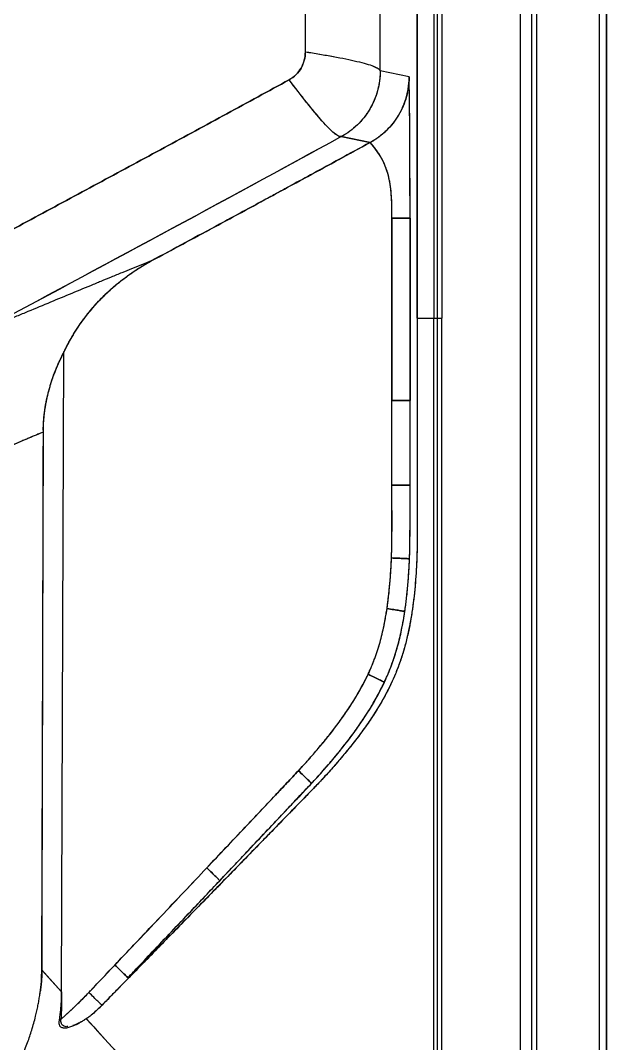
# Model space of a CAD drawing. Extents: x 956 to 1028, y 499 to 635.
# Drawn here: x 1020.4 to 1028.22, y 531.48 to 545.14 of the extents above; entities that cross this region are included whole.
import ezdxf

# ---------------------------------------------------------------- set-up
doc = ezdxf.new("R2010")
doc.units = 0
doc.header["$MEASUREMENT"] = 0
doc.layers.add('1', color=4, linetype='Continuous')

# ---------------------------------------------------------------- blocks, each defined once
blk = doc.blocks.new('2026 SX')
at = {"layer": '1', "color": 3}
for p, q in [((72.324, 5.922), (72.324, 71.442)), ((72.324, 71.442), (72.324, 5.922)), ((71.176, 11.729), (71.176, 65.635)), ((71.324, 65.635), (71.324, 11.729)), ((71.396, 11.729), (71.396, 65.635)), ((72.232, 11.729), (72.232, 65.635)), ((72.232, 11.729), (72.232, 65.635)), ((70.019, 48.43), (70.019, 28.934)), ((70.07, 28.934), (70.07, 48.43)), ((70.126, 48.43), (70.126, 28.934)), ((68.304, 32.491), (68.304, 44.873)), ((68.304, 32.491), (68.304, 44.873)), ((69.303, 32.235), (69.303, 38.682)), ((69.798, 38.682), (69.798, 28.934)), ((69.689, 32.156), (69.303, 32.235)), ((69.689, 32.156), (69.303, 32.235)), ((69.168, 31.279), (68.784, 31.358)), ((68.784, 31.358), (69.168, 31.279)), ((69.46, 27.834), (69.46, 30.268)), ((69.46, 30.268), (69.46, 27.834)), ((69.701, 27.834), (69.701, 30.268)), ((69.701, 30.268), (69.701, 27.834)), ((69.798, 28.934), (70.019, 28.934)), ((69.798, 28.934), (70.07, 28.934)), ((70.019, 14.515), (70.019, 28.934)), ((70.07, 14.46), (70.07, 28.934)), ((65.051, 19.941), (65.081, 28.479)), ((65.051, 19.941), (65.081, 28.479)), ((69.46, 26.706), (69.46, 27.834)), ((64.806, 27.414), (64.781, 20.237)), ((64.806, 27.437), (64.806, 27.414)), ((64.508, 27.289), (64.393, 27.24)), ((65.051, 19.941), (64.781, 20.237)), ((64.789, 20.227), (65.051, 19.941)), ((65.051, 19.941), (65.051, 19.9)), ((65.042, 19.575), (65.05, 19.582))]:
    blk.add_line(p, q, dxfattribs=at)
at = {"layer": '1', "color": 3, "flags": 128}
for points in [[(69.303, 32.235), (69.303, 35.458), (69.303, 38.682)], [(69.798, 28.934), (69.798, 33.808), (69.798, 38.682)], [(70.126, 14.515), (70.126, 21.725), (70.126, 28.934)]]:
    blk.add_lwpolyline(points, dxfattribs=at)
at = {"layer": '1', "color": 3}
for points, knots in [([(68.304, 32.491), (68.304, 32.453), (68.299, 32.415), (68.28, 32.342), (68.266, 32.307), (68.229, 32.241), (68.205, 32.211), (68.152, 32.158), (68.121, 32.135), (68.088, 32.117)], [0, 0, 0, 0, 0.25, 0.25, 0.5, 0.5, 0.75, 0.75, 1, 1, 1, 1]), ([(68.088, 32.117), (68.12, 32.137), (68.183, 32.179), (68.251, 32.272), (68.296, 32.377), (68.302, 32.453), (68.304, 32.491)], [0, 0, 0, 0, 0.249941, 0.499895, 0.749928, 1, 1, 1, 1]), ([(68.304, 32.491), (68.434, 32.47), (68.561, 32.449), (68.795, 32.406), (68.902, 32.384), (69.083, 32.341), (69.158, 32.32), (69.264, 32.277), (69.296, 32.256), (69.303, 32.235)], [0, 0, 0, 0, 0.25, 0.25, 0.5, 0.5, 0.75, 0.75, 1, 1, 1, 1]), ([(68.304, 32.491), (68.368, 32.481), (68.432, 32.47), (68.557, 32.449), (68.618, 32.438), (68.794, 32.406), (68.901, 32.385), (69.084, 32.341), (69.159, 32.32), (69.238, 32.288), (69.259, 32.277), (69.29, 32.256), (69.3, 32.245), (69.303, 32.235)], [0, 0, 0, 0, 0.125, 0.125, 0.25, 0.25, 0.5, 0.5, 0.75, 0.75, 0.875, 0.875, 1, 1, 1, 1]), ([(69.303, 32.235), (69.303, 32.228), (69.303, 32.215), (69.302, 32.194), (69.301, 32.172), (69.299, 32.149), (69.297, 32.126), (69.293, 32.095), (69.285, 32.043), (69.264, 31.95), (69.224, 31.837), (69.162, 31.717), (69.089, 31.611), (69.02, 31.535), (68.969, 31.489), (68.94, 31.463), (68.909, 31.439), (68.878, 31.416), (68.847, 31.395), (68.816, 31.376), (68.794, 31.364), (68.784, 31.358)], [0, 0, 0, 0, 0.0186749, 0.0382196, 0.0586318, 0.0799091, 0.1020495, 0.1250513, 0.1671713, 0.2500739, 0.3919623, 0.4999865, 0.6310997, 0.7499064, 0.7871845, 0.8239381, 0.8601723, 0.8958917, 0.9311004, 0.9658021, 1, 1, 1, 1]), ([(69.303, 32.235), (69.303, 32.146), (69.291, 32.057), (69.244, 31.885), (69.209, 31.802), (69.118, 31.648), (69.062, 31.578), (68.934, 31.454), (68.862, 31.401), (68.784, 31.358)], [0, 0, 0, 0, 0.25, 0.25, 0.5, 0.5, 0.75, 0.75, 1, 1, 1, 1]), ([(63.488, 29.636), (63.629, 29.71), (63.909, 29.86), (64.329, 30.084), (64.748, 30.309), (65.168, 30.534), (65.586, 30.76), (66.004, 30.985), (66.422, 31.211), (66.839, 31.437), (67.256, 31.663), (67.672, 31.89), (67.949, 32.041), (68.088, 32.117)], [0, 0, 0, 0, 0.091208, 0.182355, 0.273443, 0.364471, 0.455439, 0.546348, 0.637197, 0.727987, 0.818717, 0.909388, 1, 1, 1, 1]), ([(68.088, 32.117), (67.949, 32.041), (67.672, 31.89), (67.256, 31.663), (66.839, 31.437), (66.422, 31.211), (66.004, 30.985), (65.586, 30.76), (65.168, 30.534), (64.748, 30.309), (64.329, 30.084), (63.909, 29.86), (63.629, 29.71), (63.488, 29.636)], [0, 0, 0, 0, 0.090612, 0.181283, 0.272013, 0.362803, 0.453652, 0.544561, 0.635529, 0.726557, 0.817645, 0.908792, 1, 1, 1, 1]), ([(68.784, 31.358), (68.764, 31.352), (68.731, 31.369), (68.645, 31.441), (68.591, 31.496), (68.467, 31.636), (68.397, 31.72), (68.248, 31.908), (68.168, 32.011), (68.088, 32.117)], [0, 0, 0, 0, 0.25, 0.25, 0.5, 0.5, 0.75, 0.75, 1, 1, 1, 1]), ([(68.784, 31.358), (68.774, 31.355), (68.761, 31.358), (68.729, 31.373), (68.71, 31.386), (68.667, 31.422), (68.643, 31.445), (68.589, 31.499), (68.56, 31.531), (68.498, 31.601), (68.465, 31.64), (68.395, 31.724), (68.359, 31.768), (68.284, 31.862), (68.246, 31.912), (68.167, 32.013), (68.128, 32.064), (68.088, 32.117)], [0, 0, 0, 0, 0.125, 0.125, 0.25, 0.25, 0.375, 0.375, 0.5, 0.5, 0.625, 0.625, 0.75, 0.75, 0.875, 0.875, 1, 1, 1, 1]), ([(69.168, 31.279), (69.174, 31.282), (69.185, 31.289), (69.202, 31.298), (69.218, 31.308), (69.234, 31.319), (69.25, 31.329), (69.266, 31.34), (69.281, 31.351), (69.297, 31.362), (69.311, 31.374), (69.326, 31.386), (69.34, 31.398), (69.354, 31.41), (69.368, 31.422), (69.382, 31.435), (69.395, 31.448), (69.408, 31.461), (69.42, 31.474), (69.433, 31.488), (69.445, 31.501), (69.456, 31.515), (69.468, 31.529), (69.479, 31.543), (69.49, 31.558), (69.501, 31.572), (69.511, 31.587), (69.521, 31.601), (69.531, 31.616), (69.54, 31.631), (69.553, 31.652), (69.569, 31.68), (69.587, 31.715), (69.603, 31.75), (69.618, 31.785), (69.632, 31.821), (69.644, 31.858), (69.655, 31.894), (69.664, 31.931), (69.672, 31.968), (69.678, 32.006), (69.683, 32.043), (69.687, 32.081), (69.689, 32.118), (69.689, 32.143), (69.689, 32.156)], [0, 0, 0, 0, 0.018121, 0.036172, 0.054153, 0.072066, 0.089911, 0.107689, 0.125402, 0.143051, 0.160636, 0.178159, 0.19562, 0.21302, 0.23036, 0.247642, 0.264866, 0.282032, 0.299142, 0.316197, 0.333197, 0.350143, 0.367036, 0.383876, 0.400665, 0.417403, 0.434091, 0.450729, 0.467319, 0.483861, 0.500355, 0.536884, 0.573256, 0.609479, 0.64556, 0.681506, 0.717324, 0.753019, 0.788599, 0.824069, 0.859437, 0.894707, 0.929887, 0.964983, 1, 1, 1, 1]), ([(69.689, 32.156), (69.689, 32.149), (69.689, 32.136), (69.689, 32.117), (69.688, 32.098), (69.687, 32.081), (69.685, 32.065), (69.684, 32.05), (69.682, 32.036), (69.678, 32.005), (69.67, 31.956), (69.649, 31.87), (69.612, 31.764), (69.552, 31.645), (69.476, 31.534), (69.401, 31.452), (69.334, 31.392), (69.292, 31.358), (69.257, 31.333), (69.23, 31.316), (69.2, 31.297), (69.179, 31.285), (69.168, 31.279)], [0, 0, 0, 0, 0.018972, 0.03698, 0.054029, 0.070124, 0.085267, 0.099462, 0.112711, 0.125017, 0.187681, 0.25003, 0.374194, 0.499949, 0.623543, 0.74993, 0.811623, 0.874992, 0.902017, 0.931847, 0.964501, 1, 1, 1, 1]), ([(69.701, 30.268), (69.701, 30.326), (69.701, 30.456), (69.701, 30.659), (69.701, 30.879), (69.7, 31.096), (69.7, 31.277), (69.699, 31.418), (69.698, 31.526), (69.697, 31.633), (69.696, 31.74), (69.694, 31.845), (69.693, 31.949), (69.691, 32.053), (69.69, 32.121), (69.689, 32.156)], [0, 0, 0, 0, 0.090531, 0.204205, 0.317878, 0.436796, 0.545233, 0.602467, 0.65891, 0.717134, 0.772635, 0.829481, 0.886298, 0.943132, 1, 1, 1, 1]), ([(66.248, 29.699), (66.388, 29.774), (66.667, 29.924), (67.086, 30.149), (67.503, 30.375), (67.92, 30.601), (68.337, 30.827), (68.753, 31.053), (69.03, 31.204), (69.168, 31.279)], [0, 0, 0, 0, 0.143274, 0.286409, 0.429405, 0.572262, 0.714981, 0.85756, 1, 1, 1, 1]), ([(69.168, 31.279), (69.032, 31.205), (68.78, 31.068), (68.43, 30.877), (68.138, 30.719), (67.905, 30.592), (67.585, 30.419), (67.04, 30.124), (66.552, 29.862), (66.248, 29.699)], [0, 0, 0, 0, 0.139801, 0.25973, 0.359757, 0.439854, 0.5, 0.688263, 1, 1, 1, 1]), ([(69.46, 30.268), (69.46, 30.294), (69.46, 30.338), (69.46, 30.404), (69.459, 30.466), (69.455, 30.553), (69.448, 30.64), (69.436, 30.726), (69.424, 30.79), (69.409, 30.854), (69.389, 30.917), (69.366, 30.979), (69.342, 31.031), (69.321, 31.072), (69.303, 31.103), (69.283, 31.134), (69.263, 31.164), (69.241, 31.194), (69.218, 31.223), (69.194, 31.252), (69.177, 31.27), (69.168, 31.279)], [0, 0, 0, 0, 0.07082, 0.121367, 0.185281, 0.242346, 0.362785, 0.424335, 0.483086, 0.544618, 0.604364, 0.666923, 0.72871, 0.761966, 0.795315, 0.828807, 0.862488, 0.896403, 0.930597, 0.965116, 1, 1, 1, 1]), ([(69.46, 30.268), (69.491, 30.268), (69.522, 30.268), (69.579, 30.268), (69.605, 30.268), (69.649, 30.268), (69.667, 30.268), (69.692, 30.268), (69.7, 30.268), (69.701, 30.268)], [0, 0, 0, 0, 0.25, 0.25, 0.5, 0.5, 0.75, 0.75, 1, 1, 1, 1]), ([(69.701, 30.268), (69.7, 30.268), (69.692, 30.268), (69.667, 30.268), (69.649, 30.268), (69.605, 30.268), (69.579, 30.268), (69.522, 30.268), (69.491, 30.268), (69.46, 30.268)], [0, 0, 0, 0, 0.25, 0.25, 0.5, 0.5, 0.75, 0.75, 1, 1, 1, 1]), ([(66.248, 29.699), (66.205, 29.681), (66.118, 29.646), (65.987, 29.594), (65.853, 29.539), (65.716, 29.483), (65.576, 29.426), (65.389, 29.349), (65.153, 29.252), (64.863, 29.131), (64.615, 29.028), (64.414, 28.944), (64.263, 28.881), (64.112, 28.818), (64.01, 28.775), (63.959, 28.754)], [0, 0, 0, 0, 0.0625, 0.125, 0.185133, 0.25, 0.312445, 0.375, 0.5, 0.622508, 0.75, 0.813325, 0.875, 0.9375, 1, 1, 1, 1]), ([(65.081, 28.479), (65.086, 28.488), (65.095, 28.507), (65.109, 28.536), (65.123, 28.564), (65.138, 28.592), (65.153, 28.62), (65.169, 28.648), (65.185, 28.677), (65.201, 28.705), (65.218, 28.732), (65.236, 28.76), (65.254, 28.788), (65.272, 28.816), (65.29, 28.843), (65.31, 28.871), (65.329, 28.898), (65.349, 28.925), (65.405, 28.999), (65.504, 29.119), (65.653, 29.272), (65.817, 29.415), (65.947, 29.513), (66.041, 29.576), (66.09, 29.607), (66.141, 29.638), (66.194, 29.669), (66.23, 29.689), (66.248, 29.699)], [0, 0, 0, 0, 0.018305, 0.036698, 0.055179, 0.073748, 0.092407, 0.111155, 0.129993, 0.148922, 0.167941, 0.187052, 0.206255, 0.22555, 0.244938, 0.264419, 0.283994, 0.303663, 0.323427, 0.445682, 0.575191, 0.695689, 0.826106, 0.859143, 0.893046, 0.92782, 0.963469, 1, 1, 1, 1]), ([(65.081, 28.479), (65.086, 28.489), (65.095, 28.509), (65.11, 28.539), (65.125, 28.568), (65.141, 28.598), (65.157, 28.627), (65.173, 28.656), (65.19, 28.685), (65.207, 28.714), (65.241, 28.769), (65.293, 28.849), (65.386, 28.977), (65.506, 29.122), (65.652, 29.271), (65.802, 29.403), (65.918, 29.491), (66.002, 29.549), (66.05, 29.581), (66.098, 29.612), (66.148, 29.642), (66.198, 29.671), (66.231, 29.69), (66.248, 29.699)], [0, 0, 0, 0, 0.019338, 0.038682, 0.058034, 0.077398, 0.096776, 0.116173, 0.135591, 0.155033, 0.174503, 0.248757, 0.323057, 0.449858, 0.57715, 0.687565, 0.79828, 0.831893, 0.865489, 0.899083, 0.93269, 0.966324, 1, 1, 1, 1]), ([(69.798, 28.934), (69.798, 28.474), (69.798, 27.785), (69.798, 26.981), (69.798, 26.558), (69.798, 26.328), (69.799, 26.181), (69.798, 26.087), (69.798, 26), (69.797, 25.918), (69.795, 25.832), (69.793, 25.746), (69.788, 25.631), (69.776, 25.425), (69.749, 25.139), (69.695, 24.8), (69.629, 24.527), (69.557, 24.312), (69.474, 24.102), (69.349, 23.85), (69.191, 23.598), (68.999, 23.327), (68.826, 23.112), (68.658, 22.919), (68.567, 22.819), (68.492, 22.739), (68.439, 22.683), (68.382, 22.624), (68.268, 22.507), (68.093, 22.327), (67.897, 22.127), (67.669, 21.892), (67.369, 21.584), (66.956, 21.161), (66.52, 20.715), (66.138, 20.324), (65.854, 20.033), (65.68, 19.855), (65.6, 19.773), (65.578, 19.751)], [0, 0, 0, 0, 0.125021, 0.187543, 0.218807, 0.240232, 0.25006, 0.258861, 0.265632, 0.273741, 0.281276, 0.289082, 0.297003, 0.312589, 0.345313, 0.3751, 0.406312, 0.421913, 0.437433, 0.468711, 0.499999, 0.520795, 0.562453, 0.578035, 0.593707, 0.601255, 0.60931, 0.615603, 0.624928, 0.656211, 0.687439, 0.7051, 0.749927, 0.810656, 0.874692, 0.928434, 0.967237, 0.991094, 1, 1, 1, 1]), ([(69.798, 28.934), (69.798, 28.698), (69.798, 28.228), (69.798, 27.521), (69.798, 26.933), (69.798, 26.511), (69.799, 26.276), (69.798, 26.125), (69.798, 26.016), (69.797, 25.899), (69.792, 25.697), (69.775, 25.403), (69.744, 25.109), (69.706, 24.877), (69.671, 24.703), (69.628, 24.534), (69.577, 24.367), (69.516, 24.205), (69.446, 24.047), (69.368, 23.893), (69.254, 23.694), (69.095, 23.456), (68.923, 23.232), (68.779, 23.058), (68.669, 22.931), (68.556, 22.806), (68.464, 22.709), (68.385, 22.628), (68.327, 22.568), (68.264, 22.503), (68.147, 22.383), (67.972, 22.203), (67.66, 21.883), (67.27, 21.482), (66.801, 21.002), (66.411, 20.602), (66.098, 20.282), (65.902, 20.083), (65.766, 19.943), (65.687, 19.863), (65.639, 19.813), (65.603, 19.776), (65.586, 19.759), (65.578, 19.751)], [0, 0, 0, 0, 0.064062, 0.128124, 0.192186, 0.224217, 0.242843, 0.256248, 0.265285, 0.272263, 0.288279, 0.320312, 0.352366, 0.368739, 0.384413, 0.400721, 0.416456, 0.43245, 0.448503, 0.4642, 0.480565, 0.512603, 0.544632, 0.560433, 0.576666, 0.592457, 0.608698, 0.614993, 0.624713, 0.632722, 0.640729, 0.67276, 0.704791, 0.768853, 0.832915, 0.896977, 0.929008, 0.961039, 0.977054, 0.98506, 0.99307, 0.996887, 1, 1, 1, 1]), ([(64.806, 27.437), (64.806, 27.45), (64.806, 27.473), (64.808, 27.519), (64.813, 27.597), (64.825, 27.71), (64.849, 27.845), (64.892, 28.022), (64.949, 28.194), (65.013, 28.338), (65.052, 28.419), (65.071, 28.459), (65.081, 28.479)], [0, 0, 0, 0, 0.036458, 0.0625, 0.124992, 0.249965, 0.374943, 0.499967, 0.749974, 0.874922, 0.937448, 1, 1, 1, 1]), ([(64.808, 27.497), (64.809, 27.506), (64.81, 27.525), (64.811, 27.553), (64.813, 27.581), (64.816, 27.609), (64.819, 27.637), (64.822, 27.665), (64.826, 27.693), (64.83, 27.722), (64.834, 27.75), (64.839, 27.779), (64.844, 27.807), (64.85, 27.836), (64.856, 27.865), (64.862, 27.894), (64.869, 27.923), (64.876, 27.951), (64.884, 27.98), (64.894, 28.017), (64.908, 28.062), (64.925, 28.114), (64.943, 28.167), (64.963, 28.219), (64.984, 28.271), (65.006, 28.324), (65.03, 28.376), (65.055, 28.428), (65.072, 28.462), (65.081, 28.479)], [0, 0, 0, 0, 0.0268215, 0.0537627, 0.0808265, 0.1080159, 0.1353339, 0.1627834, 0.1903673, 0.2180884, 0.2459496, 0.2739537, 0.3021034, 0.3304015, 0.3588506, 0.3874534, 0.4162126, 0.4451308, 0.4742105, 0.5034542, 0.5567042, 0.6104016, 0.664561, 0.7191966, 0.7743226, 0.8299525, 0.8861, 0.9427782, 1, 1, 1, 1]), ([(69.46, 27.834), (69.492, 27.834), (69.523, 27.834), (69.579, 27.834), (69.605, 27.834), (69.649, 27.834), (69.667, 27.834), (69.692, 27.834), (69.7, 27.834), (69.701, 27.834)], [0, 0, 0, 0, 0.25, 0.25, 0.5, 0.5, 0.75, 0.75, 1, 1, 1, 1]), ([(69.701, 27.834), (69.7, 27.834), (69.692, 27.834), (69.667, 27.834), (69.649, 27.834), (69.605, 27.834), (69.579, 27.834), (69.523, 27.834), (69.492, 27.834), (69.46, 27.834)], [0, 0, 0, 0, 0.25, 0.25, 0.5, 0.5, 0.75, 0.75, 1, 1, 1, 1]), ([(69.701, 26.706), (69.701, 26.791), (69.701, 27.168), (69.701, 27.544), (69.701, 27.834)], [0, 0, 0, 0, 0.2280666, 1, 1, 1, 1]), ([(64.807, 27.414), (64.791, 27.407), (64.758, 27.394), (64.709, 27.373), (64.66, 27.353), (64.61, 27.332), (64.559, 27.31), (64.525, 27.296), (64.508, 27.289)], [0, 0, 0, 0, 0.164985, 0.330643, 0.496973, 0.663977, 0.831652, 1, 1, 1, 1]), ([(64.789, 20.237), (64.789, 20.25), (64.789, 20.276), (64.79, 20.313), (64.79, 20.354), (64.79, 20.402), (64.79, 20.478), (64.79, 20.574), (64.79, 20.799), (64.791, 21.135), (64.792, 21.583), (64.795, 22.231), (64.796, 22.979), (64.799, 23.976), (64.801, 25.022), (64.804, 26.218), (64.806, 27.015), (64.807, 27.414)], [0, 0, 0, 0, 0.005634, 0.010812, 0.015358, 0.022622, 0.03118, 0.047046, 0.062565, 0.125164, 0.187543, 0.249944, 0.39611, 0.500036, 0.666697, 0.833284, 1, 1, 1, 1]), ([(64.508, 27.289), (64.346, 27.22), (64.18, 27.15), (63.841, 27.004), (63.668, 26.929), (63.143, 26.701), (62.783, 26.543), (62.416, 26.382)], [0, 0, 0, 0, 0.25, 0.25, 0.5, 0.5, 1, 1, 1, 1]), ([(69.454, 25.733), (69.455, 25.753), (69.456, 25.794), (69.458, 25.875), (69.46, 25.982), (69.46, 26.103), (69.461, 26.265), (69.46, 26.462), (69.46, 26.624), (69.46, 26.706)], [0, 0, 0, 0, 0.063693, 0.125, 0.249999, 0.392856, 0.499999, 0.75, 1, 1, 1, 1]), ([(69.454, 25.733), (69.455, 25.773), (69.457, 25.814), (69.459, 25.895), (69.459, 25.935), (69.461, 26.057), (69.461, 26.138), (69.461, 26.381), (69.46, 26.543), (69.46, 26.706)], [0, 0, 0, 0, 0.125, 0.125, 0.25, 0.25, 0.5, 0.5, 1, 1, 1, 1]), ([(69.46, 26.706), (69.492, 26.706), (69.523, 26.706), (69.579, 26.706), (69.605, 26.706), (69.649, 26.706), (69.666, 26.706), (69.692, 26.706), (69.7, 26.706), (69.701, 26.706)], [0, 0, 0, 0, 0.25, 0.25, 0.5, 0.5, 0.75, 0.75, 1, 1, 1, 1]), ([(69.701, 26.706), (69.7, 26.706), (69.692, 26.706), (69.666, 26.706), (69.649, 26.706), (69.605, 26.706), (69.579, 26.706), (69.523, 26.706), (69.492, 26.706), (69.46, 26.706)], [0, 0, 0, 0, 0.25, 0.25, 0.5, 0.5, 0.75, 0.75, 1, 1, 1, 1]), ([(69.695, 25.723), (69.698, 25.805), (69.7, 25.886), (69.701, 26.05), (69.701, 26.132), (69.701, 26.378), (69.701, 26.542), (69.701, 26.706)], [0, 0, 0, 0, 0.25, 0.25, 0.5, 0.5, 1, 1, 1, 1]), ([(69.695, 25.723), (69.695, 25.74), (69.696, 25.774), (69.698, 25.825), (69.7, 25.891), (69.701, 25.981), (69.701, 26.099), (69.701, 26.285), (69.701, 26.489), (69.701, 26.647), (69.701, 26.706)], [0, 0, 0, 0, 0.052734, 0.10483, 0.15615, 0.253686, 0.377296, 0.51889, 0.819587, 1, 1, 1, 1]), ([(69.394, 25.056), (69.396, 25.07), (69.4, 25.097), (69.405, 25.137), (69.411, 25.179), (69.416, 25.221), (69.42, 25.263), (69.425, 25.306), (69.429, 25.35), (69.435, 25.415), (69.442, 25.504), (69.449, 25.617), (69.452, 25.694), (69.454, 25.733)], [0, 0, 0, 0, 0.059714, 0.120217, 0.181511, 0.243602, 0.306493, 0.370187, 0.434689, 0.500002, 0.660636, 0.827289, 1, 1, 1, 1]), ([(69.394, 25.056), (69.411, 25.168), (69.423, 25.281), (69.443, 25.506), (69.449, 25.62), (69.454, 25.733)], [0, 0, 0, 0, 0.5, 0.5, 1, 1, 1, 1]), ([(69.454, 25.733), (69.485, 25.731), (69.516, 25.73), (69.573, 25.728), (69.598, 25.727), (69.642, 25.725), (69.66, 25.724), (69.685, 25.723), (69.693, 25.723), (69.695, 25.723)], [0, 0, 0, 0, 0.25, 0.25, 0.5, 0.5, 0.75, 0.75, 1, 1, 1, 1]), ([(69.695, 25.723), (69.693, 25.723), (69.685, 25.723), (69.66, 25.724), (69.642, 25.725), (69.598, 25.727), (69.573, 25.728), (69.516, 25.73), (69.485, 25.731), (69.454, 25.733)], [0, 0, 0, 0, 0.25, 0.25, 0.5, 0.5, 0.75, 0.75, 1, 1, 1, 1]), ([(69.632, 25.02), (69.65, 25.136), (69.663, 25.253), (69.683, 25.488), (69.69, 25.605), (69.695, 25.723)], [0, 0, 0, 0, 0.5, 0.5, 1, 1, 1, 1]), ([(69.632, 25.02), (69.634, 25.033), (69.638, 25.06), (69.644, 25.101), (69.649, 25.142), (69.654, 25.183), (69.665, 25.281), (69.679, 25.439), (69.689, 25.594), (69.693, 25.691), (69.694, 25.712), (69.695, 25.723)], [0, 0, 0, 0, 0.057601, 0.11579, 0.174551, 0.233866, 0.293721, 0.590009, 0.909519, 0.954891, 1, 1, 1, 1]), ([(69.142, 24.18), (69.146, 24.19), (69.155, 24.209), (69.169, 24.239), (69.182, 24.27), (69.195, 24.3), (69.207, 24.33), (69.219, 24.36), (69.24, 24.416), (69.268, 24.498), (69.301, 24.607), (69.33, 24.718), (69.352, 24.817), (69.369, 24.904), (69.382, 24.98), (69.39, 25.031), (69.394, 25.056)], [0, 0, 0, 0, 0.03601, 0.071913, 0.107715, 0.14342, 0.179034, 0.214561, 0.250007, 0.374021, 0.499999, 0.622845, 0.749995, 0.831129, 0.914454, 1, 1, 1, 1]), ([(69.142, 24.18), (69.174, 24.249), (69.203, 24.319), (69.256, 24.462), (69.28, 24.535), (69.342, 24.755), (69.372, 24.905), (69.394, 25.056)], [0, 0, 0, 0, 0.25, 0.25, 0.5, 0.5, 1, 1, 1, 1]), ([(69.359, 24.074), (69.394, 24.149), (69.426, 24.225), (69.483, 24.379), (69.509, 24.457), (69.576, 24.695), (69.608, 24.857), (69.632, 25.02)], [0, 0, 0, 0, 0.25, 0.25, 0.5, 0.5, 1, 1, 1, 1]), ([(69.359, 24.074), (69.364, 24.085), (69.374, 24.107), (69.389, 24.14), (69.413, 24.195), (69.444, 24.273), (69.493, 24.408), (69.546, 24.582), (69.584, 24.747), (69.607, 24.869), (69.621, 24.944), (69.628, 24.994), (69.632, 25.02)], [0, 0, 0, 0, 0.0368106, 0.0732803, 0.1094105, 0.219645, 0.3295621, 0.5446526, 0.7697963, 0.8447777, 0.9215334, 1, 1, 1, 1]), ([(69.394, 25.056), (69.425, 25.052), (69.456, 25.047), (69.512, 25.039), (69.537, 25.035), (69.58, 25.028), (69.598, 25.025), (69.623, 25.021), (69.631, 25.02), (69.632, 25.02)], [0, 0, 0, 0, 0.25, 0.25, 0.5, 0.5, 0.75, 0.75, 1, 1, 1, 1]), ([(69.632, 25.02), (69.631, 25.02), (69.623, 25.021), (69.598, 25.025), (69.58, 25.028), (69.537, 25.035), (69.512, 25.039), (69.456, 25.047), (69.425, 25.052), (69.394, 25.056)], [0, 0, 0, 0, 0.25, 0.25, 0.5, 0.5, 0.75, 0.75, 1, 1, 1, 1]), ([(68.211, 22.892), (68.223, 22.905), (68.246, 22.93), (68.281, 22.967), (68.314, 23.003), (68.357, 23.052), (68.412, 23.114), (68.499, 23.216), (68.605, 23.345), (68.728, 23.504), (68.843, 23.664), (68.929, 23.795), (68.987, 23.889), (69.021, 23.948), (69.054, 24.006), (69.085, 24.064), (69.114, 24.122), (69.133, 24.16), (69.142, 24.18)], [0, 0, 0, 0, 0.03247, 0.064127, 0.094971, 0.125004, 0.187557, 0.250007, 0.378074, 0.500006, 0.628888, 0.749996, 0.793546, 0.836322, 0.878339, 0.919612, 0.96016, 1, 1, 1, 1]), ([(68.211, 22.892), (68.257, 22.941), (68.302, 22.99), (68.39, 23.089), (68.433, 23.139), (68.562, 23.291), (68.645, 23.395), (68.804, 23.608), (68.88, 23.717), (69.021, 23.943), (69.085, 24.059), (69.142, 24.18)], [0, 0, 0, 0, 0.125, 0.125, 0.25, 0.25, 0.5, 0.5, 0.75, 0.75, 1, 1, 1, 1]), ([(69.142, 24.18), (69.17, 24.166), (69.198, 24.153), (69.249, 24.129), (69.273, 24.117), (69.312, 24.098), (69.328, 24.09), (69.351, 24.079), (69.358, 24.075), (69.359, 24.074)], [0, 0, 0, 0, 0.25, 0.25, 0.5, 0.5, 0.75, 0.75, 1, 1, 1, 1]), ([(69.359, 24.074), (69.358, 24.075), (69.351, 24.079), (69.328, 24.09), (69.312, 24.098), (69.273, 24.117), (69.249, 24.129), (69.198, 24.153), (69.17, 24.166), (69.142, 24.18)], [0, 0, 0, 0, 0.25, 0.25, 0.5, 0.5, 0.75, 0.75, 1, 1, 1, 1]), ([(68.385, 22.722), (68.433, 22.773), (68.48, 22.824), (68.573, 22.929), (68.618, 22.981), (68.753, 23.141), (68.84, 23.25), (69.006, 23.474), (69.086, 23.589), (69.232, 23.825), (69.3, 23.948), (69.359, 24.074)], [0, 0, 0, 0, 0.125, 0.125, 0.25, 0.25, 0.5, 0.5, 0.75, 0.75, 1, 1, 1, 1]), ([(68.385, 22.722), (68.395, 22.732), (68.454, 22.795), (68.562, 22.915), (68.703, 23.081), (68.84, 23.251), (68.97, 23.423), (69.095, 23.604), (69.21, 23.787), (69.288, 23.93), (69.336, 24.025), (69.351, 24.058), (69.359, 24.074)], [0, 0, 0, 0, 0.024852, 0.154802, 0.289605, 0.414718, 0.548146, 0.674631, 0.81033, 0.934646, 0.967541, 1, 1, 1, 1]), ([(66.988, 21.595), (67.192, 21.811), (67.396, 22.027), (67.702, 22.351), (67.804, 22.459), (67.957, 22.622), (68.008, 22.676), (68.11, 22.784), (68.161, 22.838), (68.211, 22.892)], [0, 0, 0, 0, 0.5, 0.5, 0.75, 0.75, 0.875, 0.875, 1, 1, 1, 1]), ([(68.211, 22.892), (68.161, 22.838), (68.11, 22.784), (68.008, 22.676), (67.957, 22.622), (67.906, 22.568)], [0, 0, 0, 0, 0.5, 0.5, 1, 1, 1, 1]), ([(68.211, 22.892), (68.235, 22.87), (68.257, 22.849), (68.299, 22.81), (68.317, 22.792), (68.349, 22.761), (68.362, 22.748), (68.38, 22.729), (68.385, 22.724), (68.385, 22.722)], [0, 0, 0, 0, 0.25, 0.25, 0.5, 0.5, 0.75, 0.75, 1, 1, 1, 1]), ([(68.385, 22.722), (68.385, 22.724), (68.38, 22.729), (68.362, 22.748), (68.349, 22.761), (68.317, 22.792), (68.299, 22.81), (68.257, 22.849), (68.235, 22.87), (68.211, 22.892)], [0, 0, 0, 0, 0.25, 0.25, 0.5, 0.5, 0.75, 0.75, 1, 1, 1, 1]), ([(67.161, 21.424), (67.365, 21.64), (67.569, 21.856), (67.875, 22.181), (67.977, 22.289), (68.13, 22.451), (68.181, 22.505), (68.284, 22.614), (68.335, 22.668), (68.385, 22.722)], [0, 0, 0, 0, 0.5, 0.5, 0.75, 0.75, 0.875, 0.875, 1, 1, 1, 1]), ([(67.161, 21.424), (67.231, 21.498), (67.352, 21.626), (67.62, 21.911), (67.87, 22.175), (68.117, 22.437), (68.239, 22.566), (68.328, 22.661), (68.368, 22.704), (68.385, 22.722)], [0, 0, 0, 0, 0.1708667, 0.2964792, 0.657965, 0.7819956, 0.9015139, 0.9574705, 1, 1, 1, 1]), ([(66.988, 21.595), (67.159, 21.776), (67.465, 22.1), (67.771, 22.425), (67.906, 22.568)], [0, 0, 0, 0, 0.559623, 1, 1, 1, 1]), ([(65.761, 20.298), (65.846, 20.388), (66.05, 20.604), (66.361, 20.931), (66.685, 21.274), (66.889, 21.49), (66.988, 21.595)], [0, 0, 0, 0, 0.206877, 0.5, 0.758286, 1, 1, 1, 1]), ([(65.761, 20.298), (65.966, 20.514), (66.17, 20.73), (66.579, 21.163), (66.784, 21.379), (66.988, 21.595)], [0, 0, 0, 0, 0.5, 0.5, 1, 1, 1, 1]), ([(66.988, 21.595), (67.011, 21.573), (67.033, 21.552), (67.075, 21.512), (67.093, 21.494), (67.125, 21.463), (67.137, 21.45), (67.155, 21.431), (67.16, 21.425), (67.161, 21.424)], [0, 0, 0, 0, 0.25, 0.25, 0.5, 0.5, 0.75, 0.75, 1, 1, 1, 1]), ([(67.161, 21.424), (67.16, 21.425), (67.155, 21.431), (67.137, 21.45), (67.125, 21.463), (67.093, 21.494), (67.075, 21.512), (67.033, 21.552), (67.011, 21.573), (66.988, 21.595)], [0, 0, 0, 0, 0.25, 0.25, 0.5, 0.5, 0.75, 0.75, 1, 1, 1, 1]), ([(65.934, 20.127), (66.139, 20.343), (66.343, 20.559), (66.752, 20.991), (66.957, 21.207), (67.161, 21.424)], [0, 0, 0, 0, 0.5, 0.5, 1, 1, 1, 1]), ([(65.934, 20.127), (65.984, 20.18), (66.093, 20.295), (66.373, 20.591), (66.732, 20.97), (67.032, 21.287), (67.161, 21.424)], [0, 0, 0, 0, 0.122803, 0.266547, 0.683894, 1, 1, 1, 1]), ([(64.781, 20.237), (64.779, 20.132), (64.777, 20.017), (64.756, 19.904), (64.754, 19.895)], [0, 0, 0, 0, 0.916261, 1, 1, 1, 1]), ([(64.789, 20.228), (64.788, 20.217), (64.788, 20.199), (64.787, 20.177), (64.786, 20.158), (64.784, 20.131), (64.782, 20.095), (64.778, 20.051), (64.773, 20.005), (64.769, 19.973), (64.767, 19.956)], [0, 0, 0, 0, 0.116523, 0.19894, 0.246815, 0.329927, 0.493938, 0.64397, 0.812524, 1, 1, 1, 1]), ([(65.414, 19.931), (65.42, 19.938), (65.437, 19.956), (65.466, 19.986), (65.517, 20.041), (65.617, 20.145), (65.703, 20.237), (65.761, 20.298)], [0, 0, 0, 0, 0.056402, 0.142857, 0.25, 0.5, 1, 1, 1, 1]), ([(65.414, 19.931), (65.443, 19.962), (65.472, 19.993), (65.53, 20.054), (65.559, 20.084), (65.645, 20.176), (65.703, 20.237), (65.761, 20.298)], [0, 0, 0, 0, 0.25, 0.25, 0.5, 0.5, 1, 1, 1, 1]), ([(65.761, 20.298), (65.784, 20.276), (65.807, 20.255), (65.848, 20.215), (65.866, 20.197), (65.898, 20.166), (65.91, 20.153), (65.928, 20.134), (65.933, 20.128), (65.934, 20.127)], [0, 0, 0, 0, 0.25, 0.25, 0.5, 0.5, 0.75, 0.75, 1, 1, 1, 1]), ([(65.934, 20.127), (65.933, 20.128), (65.928, 20.134), (65.91, 20.153), (65.898, 20.166), (65.866, 20.197), (65.848, 20.215), (65.807, 20.255), (65.784, 20.276), (65.761, 20.298)], [0, 0, 0, 0, 0.25, 0.25, 0.5, 0.5, 0.75, 0.75, 1, 1, 1, 1]), ([(64.244, 18.567), (64.251, 18.578), (64.265, 18.6), (64.286, 18.633), (64.306, 18.666), (64.326, 18.7), (64.346, 18.734), (64.366, 18.769), (64.386, 18.805), (64.405, 18.841), (64.425, 18.877), (64.465, 18.957), (64.525, 19.085), (64.595, 19.257), (64.656, 19.435), (64.695, 19.576), (64.72, 19.686), (64.735, 19.756), (64.748, 19.824), (64.758, 19.891), (64.764, 19.934), (64.767, 19.956)], [0, 0, 0, 0, 0.025707, 0.051652, 0.077833, 0.104247, 0.130893, 0.157768, 0.184871, 0.212205, 0.239774, 0.267582, 0.39077, 0.523634, 0.639801, 0.767966, 0.817366, 0.865252, 0.911632, 0.956545, 1, 1, 1, 1]), ([(65.021, 19.557), (65.022, 19.566), (65.025, 19.585), (65.029, 19.614), (65.033, 19.646), (65.037, 19.679), (65.041, 19.715), (65.043, 19.747), (65.046, 19.785), (65.049, 19.832), (65.051, 19.887), (65.051, 19.925), (65.051, 19.941)], [0, 0, 0, 0, 0.071358, 0.148107, 0.230168, 0.317458, 0.409888, 0.507364, 0.571151, 0.706371, 0.871474, 1, 1, 1, 1]), ([(65.021, 19.557), (65.032, 19.567), (65.055, 19.586), (65.088, 19.616), (65.121, 19.646), (65.154, 19.676), (65.186, 19.706), (65.229, 19.747), (65.284, 19.8), (65.35, 19.865), (65.392, 19.909), (65.414, 19.931)], [0, 0, 0, 0, 0.08271, 0.164936, 0.246683, 0.327956, 0.408759, 0.489096, 0.659304, 0.829591, 1, 1, 1, 1]), ([(65.051, 19.9), (65.051, 19.883), (65.051, 19.836), (65.05, 19.758), (65.047, 19.681), (65.044, 19.62), (65.042, 19.59), (65.042, 19.575)], [0, 0, 0, 0, 0.15462, 0.436388, 0.718162, 0.864236, 1, 1, 1, 1]), ([(65.586, 19.759), (65.585, 19.761), (65.58, 19.767), (65.562, 19.786), (65.55, 19.799), (65.519, 19.83), (65.5, 19.848), (65.459, 19.888), (65.437, 19.909), (65.414, 19.931)], [0, 0, 0, 0, 0.25, 0.25, 0.5, 0.5, 0.75, 0.75, 1, 1, 1, 1]), ([(65.586, 19.759), (65.585, 19.761), (65.58, 19.767), (65.562, 19.786), (65.55, 19.799), (65.519, 19.83), (65.5, 19.848), (65.459, 19.888), (65.437, 19.909), (65.414, 19.931)], [0, 0, 0, 0, 0.25, 0.25, 0.5, 0.5, 0.75, 0.75, 1, 1, 1, 1]), ([(65.379, 19.582), (65.385, 19.586), (65.396, 19.593), (65.413, 19.606), (65.43, 19.619), (65.448, 19.633), (65.466, 19.648), (65.484, 19.663), (65.502, 19.679), (65.521, 19.696), (65.54, 19.714), (65.559, 19.732), (65.572, 19.745), (65.578, 19.751)], [0, 0, 0, 0, 0.078801, 0.160001, 0.24361, 0.329636, 0.418086, 0.508968, 0.602286, 0.698046, 0.79625, 0.896901, 1, 1, 1, 1]), ([(65.578, 19.751), (65.575, 19.748), (65.553, 19.726), (65.51, 19.685), (65.458, 19.639), (65.414, 19.605), (65.392, 19.589), (65.381, 19.581)], [0, 0, 0, 0, 0.0429271, 0.361919, 0.6809965, 0.8404905, 1, 1, 1, 1]), ([(65.379, 19.582), (65.373, 19.578), (65.361, 19.569), (65.343, 19.557), (65.325, 19.546), (65.306, 19.535), (65.289, 19.525), (65.271, 19.515), (65.253, 19.506), (65.236, 19.498), (65.217, 19.489), (65.195, 19.48), (65.169, 19.471), (65.142, 19.463), (65.115, 19.457), (65.089, 19.455), (65.066, 19.457), (65.047, 19.464), (65.033, 19.476), (65.024, 19.49), (65.021, 19.504), (65.019, 19.516), (65.018, 19.527), (65.019, 19.541), (65.02, 19.552), (65.021, 19.557)], [0, 0, 0, 0, 0.0481723, 0.0956349, 0.1422949, 0.1880651, 0.2328641, 0.2766164, 0.3192521, 0.3607078, 0.4009257, 0.4595507, 0.5150799, 0.5812233, 0.6400152, 0.6984649, 0.7482303, 0.7911017, 0.830243, 0.8617506, 0.8958281, 0.9152108, 0.9354838, 0.9663647, 1, 1, 1, 1]), ([(65.132, 19.476), (65.125, 19.476), (65.109, 19.474), (65.085, 19.48), (65.066, 19.491), (65.054, 19.505), (65.046, 19.522), (65.041, 19.546), (65.041, 19.565), (65.042, 19.575)], [0, 0, 0, 0, 0.147106, 0.306477, 0.479285, 0.564397, 0.653455, 0.825888, 1, 1, 1, 1]), ([(65.38, 19.582), (65.365, 19.572), (65.335, 19.552), (65.288, 19.526), (65.244, 19.504), (65.214, 19.494), (65.202, 19.49)], [0, 0, 0, 0, 0.264958, 0.529915, 0.807138, 1, 1, 1, 1]), ([(65.381, 19.581), (65.641, 19.297), (66.161, 18.728), (66.942, 17.875), (67.724, 17.021), (68.505, 16.168), (69.287, 15.314), (69.809, 14.745), (70.07, 14.46)], [0, 0, 0, 0, 0.166568, 0.333176, 0.499823, 0.66651, 0.833235, 1, 1, 1, 1])]:
    blk.add_open_spline(points, degree=3, knots=knots, dxfattribs=at)
for points in [[(69.701, 30.268), (69.701, 30.902), (69.701, 31.536), (69.689, 32.156)], [(68.784, 31.358), (67.186, 30.485), (65.577, 29.617), (63.959, 28.754)], [(68.784, 31.358), (67.18, 30.481), (65.571, 29.613), (63.959, 28.754)], [(69.46, 30.268), (69.46, 30.619), (69.46, 30.97), (69.168, 31.279)], [(70.019, 28.934), (70.052, 28.934), (70.089, 28.934), (70.126, 28.934)], [(69.46, 26.706), (69.46, 27.082), (69.46, 27.458), (69.46, 27.834)], [(69.701, 26.706), (69.701, 27.082), (69.701, 27.458), (69.701, 27.834)], [(64.807, 27.437), (64.807, 27.457), (64.808, 27.477), (64.808, 27.497)], [(64.807, 27.414), (64.709, 27.373), (64.609, 27.332), (64.508, 27.289)], [(64.807, 27.414), (64.807, 27.421), (64.807, 27.429), (64.807, 27.437)], [(64.789, 20.228), (64.789, 20.231), (64.789, 20.234), (64.789, 20.237)], [(65.05, 19.582), (65.176, 19.693), (65.298, 19.81), (65.414, 19.931)], [(65.586, 19.759), (65.583, 19.757), (65.581, 19.754), (65.578, 19.751)], [(65.586, 19.759), (65.583, 19.757), (65.581, 19.754), (65.578, 19.751)], [(70.019, 14.515), (69.633, 14.937), (68.859, 15.782), (67.699, 17.048), (66.539, 18.314), (65.766, 19.159), (65.379, 19.582)]]:
    blk.add_open_spline(points, degree=3, dxfattribs=at)

msp = doc.modelspace()

# ---------------------------------------------------------------- block references
at = {"layer": '1'}
msp.add_blockref('2026 SX', (955.896, 512.227), dxfattribs=at)

doc.saveas('drawing.dxf')
